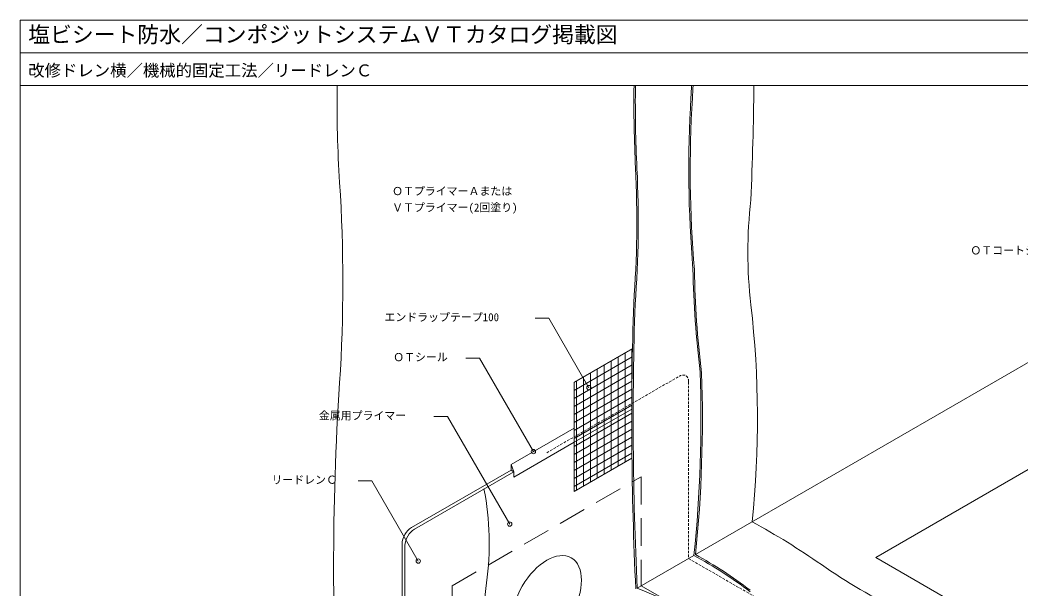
# Model space of a CAD drawing. Units: millimetres, scale not verified. Extents: x -690 to 690, y -477 to 478.
# Drawn here: x -690 to 227, y -44 to 478 of the extents above; entities that cross this region are included whole.
import ezdxf
from ezdxf.enums import TextEntityAlignment as Align

# ---------------------------------------------------------------- set-up
doc = ezdxf.new("R2010")
doc.units = ezdxf.units.MM
doc.header["$LTSCALE"] = 2
doc.linetypes.add('DASHED1', pattern=[1.8, 1.2, -0.6])
doc.linetypes.add('USER1', pattern=[19.05, 12.7, -6.35])
for name, color, linetype, lineweight in [('0-0_0', 7, 'Continuous', 18), ('0-1_WAKU', 7, 'Continuous', 18), ('0-3_BOUSUI', 1, 'Continuous', 18), ('0-4_MOJI', 7, 'Continuous', 18), ('0-5_HATCH', 9, 'Continuous', 18), ('0-6_KANAMONO', 4, 'Continuous', 18), ('0-8_KUTAI2', 3, 'USER1', 18), ('0-9_KANAMONO2', 4, 'DASHED1', 18)]:
    doc.layers.add(name, color=color, linetype=linetype, lineweight=lineweight)
doc.styles.add('ＭＳ ゴシック', font='')
doc.styles.get('ＭＳ ゴシック').set_extended_font_data('MS Gothic')

msp = doc.modelspace()

# ---------------------------------------------------------------- linework, layer by layer
at = {"layer": '0-0_0'}
for p, q in [((-690, 447.558), (690, 447.558)), ((-182.386, 145.557), (-128.975, 176.394)), ((-182.386, 45.557), (-182.386, 145.557)), ((-182.386, 90.557), (-129.583, 121.043)), ((-182.386, 45.557), (-129.451, 76.119))]:
    msp.add_line(p, q, dxfattribs=at)
at = {"layer": '0-1_WAKU'}
for points in [[(690, 417.558), (-690, 417.558), (-690, 477.558), (690, 477.558)], [(-690, -477.442), (690, -477.442), (690, 477.558), (-690, 477.558)]]:
    msp.add_lwpolyline(points, close=True, dxfattribs=at)
at = {"layer": '0-3_BOUSUI'}
for p, q in [((-71.317, -12.318), (673.25, 417.558)), ((93.879, -14.942), (690, 329.229)), ((-240.249, 70.149), (-182.386, 103.557)), ((-237.651, 58.649), (-182.386, 90.557)), ((-240.249, 65.149), (-240.249, 70.149)), ((-237.651, 63.649), (-240.249, 65.149)), ((-124.614, -43.089), (-72.653, -13.089)), ((93.879, -14.942), (220.34, -87.954))]:
    msp.add_line(p, q, dxfattribs=at)
msp.add_lwpolyline([(-240.249, 70.149), (-237.651, 63.649), (-237.651, 58.649)], dxfattribs=at)
for centre, radius, start, end in [((768.453, 403.085), 1168.081, 179.29007, 183.65547), ((1119.093, 403.036), 1246.762, 179.33262, 182.80271), ((1120.392, 402.286), 1246.762, 179.29815, 182.80271), ((-736.111, 446.904), 661.947, 356.51472, 357.4591), ((-734.812, 446.154), 661.947, 356.51472, 357.52408), ((-3462.536, 457.214), 3445.034, 357.59686, 359.34045), ((1008.845, 340.628), 1086.243, 176.51472, 184.82677), ((1010.144, 339.878), 1086.243, 176.51472, 184.82677), ((-1117.588, 293.539), 992.597, 355.63722, 2.80271), ((-1116.289, 292.789), 992.597, 355.63722, 2.80271), ((-1833.412, 236.861), 1439.088, 356.34453, 3.65547), ((392.54, 264.635), 415.866, 173.35426, 186.64574), ((841.195, 265.5), 914.885, 181.01914, 186.93921), ((842.494, 264.75), 914.885, 181.01914, 186.93921), ((3118.464, 110.843), 3248.1, 178.10889, 182.72995), ((3053.482, 110.951), 3181.828, 178.08496, 182.77491), ((-919.439, 111.772), 904.987, 354.0323, 6.64574), ((-1291.588, 112.119), 1225.349, 354.13522, 2.00397), ((-1265.069, 111.385), 1200.144, 354.08384, 2.0453), ((2218.837, -24.532), 2621.583, 176.28983, 183.73836), ((-523.374, -2.36), 263.208, 352.15995, 10.99914), ((-336.622, -565.8), 664.161, 55.03128, 61.46504), ((-261.686, -361.106), 396.042, 52.61857, 61.49039), ((-261.686, -359.606), 396.042, 52.61857, 61.27025), ((323.05, 377.404), 486.839, 235.03128, 244.96872), ((44.235, -80.517), 309.756, 172.15995, 187.84005), ((-441.82, -810.769), 830.634, 51.85719, 67.54956)]:
    msp.add_arc(centre, radius, start, end, dxfattribs=at)
at = {"layer": '0-4_MOJI'}
for p, q in [((-218.205, 204.352), (-205.705, 204.352)), ((-205.705, 204.352), (-168.914, 140.628)), ((-281.698, 167.695), (-269.198, 167.695)), ((-269.198, 167.695), (-219.723, 82)), ((-310.794, 114.161), (-298.294, 114.161)), ((-298.294, 114.161), (-241.41, 15.634)), ((-380.229, 55.34), (-367.729, 55.34)), ((-367.729, 55.34), (-325.226, -18.277))]:
    msp.add_line(p, q, dxfattribs=at)
for centre in [(-168.914, 140.628), (-219.723, 82), (-241.41, 15.634), (-325.226, -18.277)]:
    msp.add_circle(centre, 2, dxfattribs=at)
at = {"layer": '0-5_HATCH'}
for p, q in [((-182.386, 145.487), (-128.976, 176.323)), ((-129.458, 144.91), (-129.458, 176.115)), ((-182.386, 138.155), (-129.117, 168.91)), ((-148.508, 65.116), (-148.508, 165.116)), ((-142.158, 68.783), (-142.158, 168.783)), ((-135.808, 72.449), (-135.808, 172.449)), ((-182.386, 130.823), (-129.241, 161.506)), ((-161.208, 57.784), (-161.208, 157.784)), ((-154.858, 61.45), (-154.858, 161.45)), ((-182.386, 123.49), (-129.348, 154.112)), ((-182.386, 116.158), (-129.438, 146.727)), ((-180.258, 46.786), (-180.258, 146.786)), ((-173.908, 50.452), (-173.908, 150.452)), ((-167.558, 54.118), (-167.558, 154.118)), ((-182.386, 108.826), (-129.511, 139.353)), ((-182.386, 101.493), (-129.568, 131.988)), ((-182.386, 94.161), (-129.607, 124.633)), ((-182.386, 86.829), (-129.63, 117.287)), ((-182.386, 79.496), (-129.636, 109.951)), ((-182.386, 72.164), (-129.626, 102.625)), ((-182.386, 64.831), (-129.599, 95.308)), ((-182.386, 57.499), (-129.556, 88.001)), ((-182.386, 50.167), (-129.497, 80.703)), ((-129.458, 76.115), (-129.458, 76.776))]:
    msp.add_line(p, q, dxfattribs=at)
at = {"layer": '0-6_KANAMONO'}
for p, q in [((-331.34, 12.558), (-240.249, 65.149)), ((-328.742, 11.058), (-237.651, 63.649)), ((-340, -2.442), (-340, -167.442)), ((-337.402, -3.942), (-337.402, -165.942))]:
    msp.add_line(p, q, dxfattribs=at)
for centre in [(-331.34, 2.558), (-328.742, 1.058)]:
    msp.add_ellipse(centre, major_axis=(-6.124, -10.607), ratio=0.57735, start_param=3.9269908, end_param=5.4977871, dxfattribs=at)
msp.add_ellipse((-207.498, -54.242), major_axis=(-22.474, -38.926), ratio=0.57735, dxfattribs=at)
at = {"layer": '0-8_KUTAI2'}
for p, q in [((-294.101, -40.942), (-120.896, 59.058)), ((-294.101, -40.942), (-120.896, 59.058)), ((-120.896, 59.058), (-120.896, -40.942)), ((-294.101, -40.942), (-294.101, -140.942)), ((-34.293, -90.942), (-120.896, -40.942))]:
    msp.add_line(p, q, dxfattribs=at)
at = {"layer": '0-9_KANAMONO2'}
for p, q in [((-207.576, 81.013), (-86.255, 151.058)), ((-77.594, 146.058), (-77.594, -15.942)), ((-77.594, -15.942), (32.391, -79.442))]:
    msp.add_line(p, q, dxfattribs=at)
msp.add_ellipse((-86.255, 141.058), major_axis=(-6.124, -10.607), ratio=0.57735, start_param=2.3561945, end_param=3.9269908, dxfattribs=at)

# ---------------------------------------------------------------- texts
at = {"layer": '0-1_WAKU', "style": 'ＭＳ ゴシック'}
for s, height, p in [('塩ビシート防水／コンポジットシステムＶＴカタログ掲載図', 14.66, (-682.5, 452.558)), ('改修ドレン横／機械的固定工法／リードレンＣ', 11, (-682.5, 422.558))]:
    msp.add_text(s, height=height, dxfattribs=at).set_placement(p, align=Align.BOTTOM_LEFT)
at = {"layer": '0-4_MOJI', "style": 'ＭＳ ゴシック'}
for s, p in [('ＯＴプライマーＡまたは', (-349.171, 314.857)), ('ＶＴプライマー(2回塗り)', (-349.171, 299.857)), ('ＯＴコートシリコーン', (180.546, 260.531)), ('エンドラップテープ100', (-356.152, 199.352)), ('ＯＴシール', (-348.173, 162.695)), ('金属用プライマー', (-416.254, 109.161)), ('リードレンＣ', (-459.698, 50.34))]:
    msp.add_text(s, height=7.331, dxfattribs=at).set_placement(p, align=Align.BOTTOM_LEFT)

doc.saveas('drawing.dxf')
